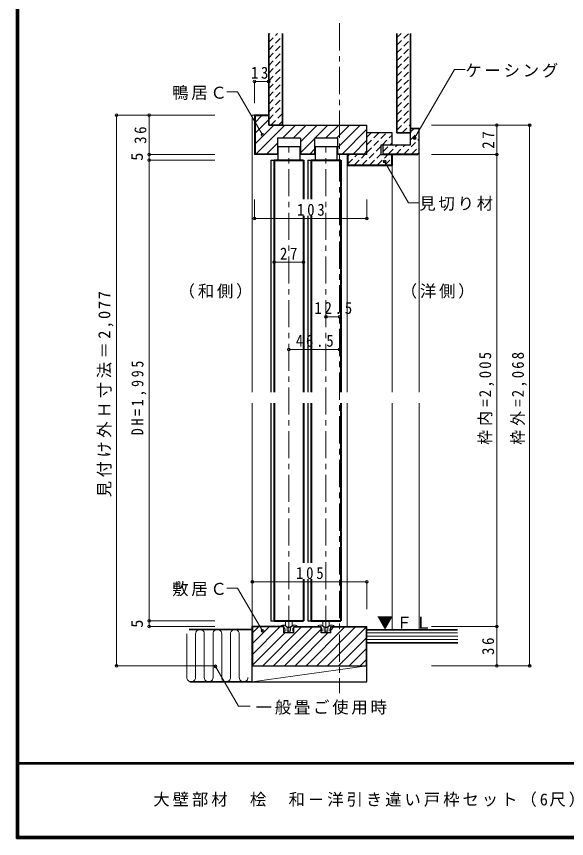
# Model space of a CAD drawing. Units: millimetres at full size, sheet at 1:5. Extents: x -981 to 969, y -733 to 681.
# Drawn here: x -981 to -477, y -716 to 37 of the extents above; entities that cross this region are included whole.
import ezdxf
from ezdxf.enums import TextEntityAlignment as Align

# ---------------------------------------------------------------- set-up
doc = ezdxf.new("R2010")
doc.units = ezdxf.units.MM
doc.header["$LTSCALE"] = 5
doc.header["$PDMODE"] = 32
doc.header["$PDSIZE"] = 2.5
doc.linetypes.add('CHAIN1', pattern=[8, 5, -1, 1, -1])
doc.linetypes.add('DASHED1', pattern=[1.8, 1.2, -0.6])
for name, color, linetype, lineweight in [('0-1_通り芯', 4, 'CHAIN1', 9), ('0-3_仕上げ', 7, 'Continuous', 18), ('0-4_枠', 3, 'Continuous', 25), ('0-5_ケーシング', 3, 'Continuous', 25), ('0-6_扉', 6, 'Continuous', 40), ('0-7_金物', 7, 'Continuous', 18), ('0-A_文字', 7, 'Continuous', 18), ('0-B_寸法', 7, 'Continuous', 9), ('0-C_ハッチ', 4, 'DASHED1', 9), ('F-0_補助線', 6, 'Continuous', 40), ('F-1_枠', 6, 'Continuous', 40)]:
    doc.layers.add(name, color=color, linetype=linetype, lineweight=lineweight)
doc.layers.add('F-A_文字', color=7, linetype='Continuous')
doc.styles.add('ＭＳ ゴシック', font='')
doc.styles.get('ＭＳ ゴシック').set_extended_font_data('MS Gothic')

msp = doc.modelspace()

# ---------------------------------------------------------------- linework, layer by layer
at = {"layer": '0-1_通り芯'}
for p, q in [((-685.226, 30.913), (-685.226, -582.844)), ((-731.727, -527.609), (-731.727, -81.845)), ((-697.727, -527.609), (-697.727, -81.845))]:
    msp.add_line(p, q, dxfattribs=at)
at = {"layer": '0-3_仕上げ', "color": 2, "lineweight": 35}
for p, q in [((-750.226, 21.631), (-750.226, -62.392)), ((-632.726, 21.631), (-632.726, -69.392)), ((-766.227, -524.389), (-823.037, -524.389)), ((-660.227, -524.609), (-577.321, -524.609)), ((-660.227, -536.609), (-576.8, -536.609)), ((-765.227, -572.389), (-822.493, -572.389))]:
    msp.add_line(p, q, dxfattribs=at)
at = {"layer": '0-3_仕上げ'}
for p, q in [((-797.762, -524.376), (-797.748, -524.376)), ((-825.238, -528.389), (-825.238, -568.389)), ((-817.238, -568.499), (-817.238, -528.389)), ((-809.238, -528.389), (-809.238, -568.389)), ((-801.238, -568.499), (-801.238, -528.389)), ((-793.238, -528.389), (-793.238, -568.389)), ((-785.238, -568.499), (-785.238, -528.389)), ((-777.238, -528.389), (-777.238, -568.389)), ((-577.19, -527.609), (-660.227, -527.609)), ((-577.06, -530.609), (-660.227, -530.609)), ((-576.93, -533.609), (-660.227, -533.609)), ((-765.227, -572.389), (-660.227, -557.609))]:
    msp.add_line(p, q, dxfattribs=at)
at = {"layer": '0-3_仕上げ', "color": 3, "lineweight": 25}
for p, q in [((-765.227, -572.389), (-765.227, -557.609)), ((-765.227, -557.609), (-660.227, -557.609)), ((-660.227, -572.389), (-660.227, -557.609)), ((-765.227, -572.389), (-660.227, -572.389))]:
    msp.add_line(p, q, dxfattribs=at)
at = {"layer": '0-3_仕上げ', "color": 2, "lineweight": 35}
for points in [[(-737.726, 21.631), (-737.726, -62.392), (-750.226, -62.392)], [(-620.226, 21.631), (-620.226, -69.392), (-632.726, -69.392)]]:
    msp.add_lwpolyline(points, dxfattribs=at)
at = {"layer": '0-3_仕上げ'}
for centre, start, end in [((-813.238, -528.365), 359.65318, 180.3468), ((-797.238, -528.365), 359.65318, 180.3468), ((-781.238, -528.365), 359.65318, 180.3468), ((-821.238, -568.445), 179.20062, 0.79936), ((-805.238, -568.445), 179.20062, 0.79936), ((-789.238, -568.445), 179.20062, 0.79936), ((-773.238, -568.445), 179.20062, 0.79936)]:
    msp.add_arc(centre, 4, start, end, dxfattribs=at)
at = {"layer": '0-4_枠', "color": 4, "lineweight": 9}
for p, q in [((-765.227, -53.392), (-765.227, -307.08)), ((-765.226, -53.392), (-763.226, -53.392)), ((-612.226, -307.08), (-612.226, -85.856)), ((-678.226, -307.08), (-678.226, -99.392)), ((-637.226, -307.08), (-637.226, -98.892)), ((-765.227, -317.08), (-765.227, -521.609)), ((-678.227, -317.08), (-678.227, -521.609)), ((-637.227, -317.08), (-637.227, -524.609)), ((-612.226, -317.08), (-612.226, -524.609))]:
    msp.add_line(p, q, dxfattribs=at)
at = {"layer": '0-4_枠'}
for p, q in [((-750.226, -53.392), (-763.226, -53.392)), ((-763.226, -53.392), (-763.226, -89.392)), ((-750.226, -53.892), (-762.726, -53.892)), ((-762.726, -53.892), (-762.726, -88.892)), ((-750.226, -53.392), (-750.226, -62.392)), ((-750.226, -62.392), (-660.226, -62.392)), ((-660.226, -89.392), (-660.226, -62.392)), ((-721.227, -74.392), (-721.227, -89.392)), ((-687.227, -74.392), (-687.227, -89.392)), ((-742.227, -89.392), (-763.226, -89.392)), ((-742.227, -88.892), (-762.726, -88.892)), ((-708.227, -88.892), (-721.227, -88.892)), ((-708.227, -89.392), (-721.227, -89.392)), ((-660.226, -88.892), (-687.227, -88.892)), ((-660.226, -89.392), (-687.227, -89.392)), ((-678.226, -89.392), (-678.226, -99.392)), ((-677.726, -89.392), (-677.726, -98.892)), ((-647.226, -89.392), (-637.226, -89.392)), ((-637.726, -89.392), (-637.726, -98.892)), ((-637.226, -89.392), (-637.226, -99.392)), ((-678.226, -99.392), (-637.226, -99.392)), ((-677.726, -98.892), (-637.726, -98.892)), ((-765.227, -557.609), (-765.227, -521.609)), ((-736.227, -521.609), (-765.227, -521.609)), ((-764.727, -557.609), (-764.727, -522.109)), ((-736.227, -522.109), (-764.727, -522.109)), ((-736.227, -527.609), (-736.227, -521.609)), ((-727.227, -527.609), (-727.227, -521.609)), ((-727.227, -521.609), (-702.227, -521.609)), ((-727.227, -522.109), (-702.227, -522.109)), ((-702.227, -527.609), (-702.227, -521.609)), ((-693.227, -527.609), (-693.227, -521.609)), ((-693.227, -521.609), (-660.227, -521.609)), ((-693.227, -522.109), (-660.727, -522.109)), ((-660.727, -557.609), (-660.727, -522.109)), ((-660.227, -557.609), (-660.227, -521.609)), ((-727.227, -527.609), (-736.227, -527.609)), ((-693.227, -527.609), (-702.227, -527.609)), ((-765.227, -557.609), (-660.227, -557.609))]:
    msp.add_line(p, q, dxfattribs=at)
for points in [[(-721.227, -74.392), (-742.227, -74.392), (-742.227, -89.392)], [(-687.227, -74.392), (-708.227, -74.392), (-708.227, -89.392)], [(-647.226, -89.392), (-647.226, -80.392), (-637.226, -80.392), (-637.226, -69.392), (-660.226, -69.392)]]:
    msp.add_lwpolyline(points, dxfattribs=at)
at = {"layer": '0-5_ケーシング'}
for p, q in [((-620.226, -80.492), (-620.226, -65.292)), ((-620.226, -65.292), (-612.226, -65.292)), ((-612.726, -65.792), (-620.226, -65.792)), ((-612.726, -65.792), (-612.726, -87.671)), ((-612.226, -87.878), (-612.226, -65.292)), ((-645.226, -88.792), (-613.848, -88.792)), ((-645.226, -89.292), (-613.641, -89.292)), ((-613.848, -88.792), (-612.726, -87.671)), ((-612.226, -87.878), (-613.641, -89.292))]:
    msp.add_line(p, q, dxfattribs=at)
msp.add_lwpolyline([(-645.226, -89.292), (-645.226, -80.492), (-620.226, -80.492)], dxfattribs=at)
at = {"layer": '0-6_扉', "color": 3, "lineweight": 25}
for p, q in [((-741.727, -81.845), (-721.727, -81.845)), ((-741.727, -81.845), (-741.727, -94.392)), ((-721.727, -81.845), (-721.727, -94.392)), ((-707.727, -81.845), (-687.727, -81.845)), ((-707.727, -81.845), (-707.727, -94.392)), ((-687.727, -81.845), (-687.727, -94.392)), ((-748.227, -94.392), (-745.227, -94.392)), ((-748.227, -94.392), (-748.227, -307.08)), ((-714.227, -94.392), (-711.227, -94.392)), ((-714.227, -94.392), (-714.227, -130.322)), ((-714.227, -145.55), (-714.227, -307.08)), ((-748.227, -317.08), (-748.227, -516.609)), ((-714.227, -317.08), (-714.227, -463.509)), ((-714.227, -478.364), (-714.227, -516.609)), ((-748.227, -516.609), (-745.227, -516.609)), ((-714.227, -516.609), (-711.227, -516.609))]:
    msp.add_line(p, q, dxfattribs=at)
at = {"layer": '0-6_扉'}
for p, q in [((-745.227, -94.392), (-718.227, -94.392)), ((-745.227, -94.392), (-745.227, -307.08)), ((-718.227, -94.392), (-718.227, -130.322)), ((-711.227, -94.392), (-684.227, -94.392)), ((-711.227, -94.392), (-711.227, -130.322)), ((-684.227, -94.392), (-684.227, -307.08)), ((-718.227, -145.55), (-718.227, -307.08)), ((-711.227, -145.55), (-711.227, -307.08)), ((-745.227, -317.08), (-745.227, -516.609)), ((-718.227, -317.08), (-718.227, -463.509)), ((-711.227, -317.08), (-711.227, -463.509)), ((-684.227, -317.08), (-684.227, -516.609)), ((-718.227, -478.364), (-718.227, -516.609)), ((-711.227, -478.364), (-711.227, -516.609)), ((-745.227, -516.609), (-718.227, -516.609)), ((-711.227, -516.609), (-684.227, -516.609))]:
    msp.add_line(p, q, dxfattribs=at)
at = {"layer": '0-7_金物'}
for p, q in [((-734.727, -516.609), (-734.727, -521.077)), ((-728.727, -516.609), (-728.727, -521.077)), ((-700.727, -516.609), (-700.727, -521.077)), ((-694.727, -516.609), (-694.727, -521.077)), ((-739.027, -521.609), (-736.227, -521.609)), ((-737.685, -520.609), (-735.684, -520.609)), ((-736.227, -522.609), (-736.227, -521.609)), ((-735.527, -527.609), (-736.012, -526.383)), ((-735.227, -526.109), (-735.827, -526.109)), ((-734.064, -522.021), (-735.33, -520.756)), ((-735.227, -526.109), (-735.227, -524.845)), ((-734.727, -521.077), (-731.726, -522.809)), ((-733.852, -522.109), (-733.527, -522.109)), ((-733.327, -525.809), (-733.327, -522.309)), ((-732.027, -526.109), (-733.027, -526.109)), ((-731.727, -526.409), (-732.027, -526.109)), ((-728.727, -521.077), (-731.726, -522.809)), ((-730.127, -525.809), (-730.127, -522.309)), ((-729.601, -522.109), (-729.927, -522.109)), ((-729.389, -522.021), (-728.123, -520.756)), ((-728.227, -526.109), (-728.227, -524.845)), ((-728.227, -526.109), (-727.627, -526.109)), ((-727.927, -527.609), (-727.441, -526.383)), ((-725.768, -520.609), (-727.769, -520.609)), ((-727.227, -522.609), (-727.227, -521.609)), ((-724.427, -521.609), (-727.227, -521.609)), ((-705.027, -521.609), (-702.227, -521.609)), ((-703.685, -520.609), (-701.684, -520.609)), ((-702.227, -522.609), (-702.227, -521.609)), ((-701.527, -527.609), (-702.012, -526.383)), ((-701.227, -526.109), (-701.827, -526.109)), ((-700.064, -522.021), (-701.33, -520.756)), ((-701.227, -526.109), (-701.227, -524.845)), ((-700.727, -521.077), (-697.726, -522.809)), ((-699.852, -522.109), (-699.527, -522.109)), ((-699.327, -525.809), (-699.327, -522.309)), ((-698.027, -526.109), (-699.027, -526.109)), ((-697.727, -526.409), (-698.027, -526.109)), ((-694.727, -521.077), (-697.726, -522.809)), ((-696.127, -525.809), (-696.127, -522.309)), ((-695.601, -522.109), (-695.927, -522.109)), ((-695.389, -522.021), (-694.123, -520.756)), ((-694.227, -526.109), (-694.227, -524.845)), ((-694.227, -526.109), (-693.627, -526.109)), ((-693.927, -527.609), (-693.441, -526.383)), ((-691.768, -520.609), (-693.769, -520.609)), ((-693.227, -522.609), (-693.227, -521.609)), ((-690.427, -521.609), (-693.227, -521.609)), ((-734.427, -527.609), (-735.527, -527.609)), ((-734.427, -527.609), (-734.227, -527.409)), ((-734.227, -527.409), (-734.027, -527.609)), ((-734.027, -527.609), (-729.427, -527.609)), ((-729.227, -527.409), (-729.427, -527.609)), ((-729.027, -527.609), (-729.227, -527.409)), ((-729.027, -527.609), (-727.927, -527.609)), ((-700.427, -527.609), (-701.527, -527.609)), ((-700.427, -527.609), (-700.227, -527.409)), ((-700.227, -527.409), (-700.027, -527.609)), ((-700.027, -527.609), (-695.427, -527.609)), ((-695.227, -527.409), (-695.427, -527.609)), ((-695.027, -527.609), (-695.227, -527.409)), ((-695.027, -527.609), (-693.927, -527.609))]:
    msp.add_line(p, q, dxfattribs=at)
for points in [[(-730.427, -526.109), (-731.427, -526.109), (-731.727, -526.409)], [(-696.427, -526.109), (-697.427, -526.109), (-697.727, -526.409)]]:
    msp.add_lwpolyline(points, dxfattribs=at)
for centre, radius, start, end in [((-739.027, -521.409), 0.2, 138.18969, 270), ((-737.685, -522.609), 2, 90, 138.18969), ((-738.226, -524.845), 3, 0, 48.19), ((-735.827, -526.309), 0.2, 90, 201.616), ((-735.684, -521.109), 0.5, 45, 90), ((-733.852, -521.809), 0.3, 225, 270), ((-733.527, -522.309), 0.2, 360, 90), ((-733.027, -525.809), 0.3, 180, 270), ((-730.427, -525.809), 0.3, 270, 360), ((-729.927, -522.309), 0.2, 90, 180), ((-729.601, -521.809), 0.3, 270, 315), ((-725.227, -524.845), 3, 131.81, 180), ((-727.769, -521.109), 0.5, 90, 135), ((-727.627, -526.309), 0.2, 338.384, 90), ((-725.768, -522.609), 2, 41.81031, 90), ((-724.427, -521.409), 0.2, 270, 41.81031), ((-705.027, -521.409), 0.2, 138.18969, 270), ((-703.685, -522.609), 2, 90, 138.18969), ((-704.226, -524.845), 3, 0, 48.19), ((-701.827, -526.309), 0.2, 90, 201.616), ((-701.684, -521.109), 0.5, 45, 90), ((-699.852, -521.809), 0.3, 225, 270), ((-699.527, -522.309), 0.2, 360, 90), ((-699.027, -525.809), 0.3, 180, 270), ((-696.427, -525.809), 0.3, 270, 360), ((-695.927, -522.309), 0.2, 90, 180), ((-695.601, -521.809), 0.3, 270, 315), ((-691.227, -524.845), 3, 131.81, 180), ((-693.769, -521.109), 0.5, 90, 135), ((-693.627, -526.309), 0.2, 338.384, 90), ((-691.768, -522.609), 2, 41.81031, 90), ((-690.427, -521.409), 0.2, 270, 41.81031)]:
    msp.add_arc(centre, radius, start, end, dxfattribs=at)
at = {"layer": '0-A_文字'}
for p, q in [((-643.986, -95.798), (-622.226, -133.486)), ((-622.226, -133.486), (-612.226, -133.486)), ((-778.701, -486.452), (-788.701, -486.452)), ((-756.007, -525.76), (-778.701, -486.452)), ((-799.04, -558.182), (-777.987, -594.647)), ((-777.987, -594.647), (-767.327, -594.647))]:
    msp.add_line(p, q, dxfattribs=at)
for points in [[(-616.485, -74.406), (-580.1, -11.385), (-570.1, -11.385)], [(-756.007, -71.218), (-778.701, -31.91), (-788.701, -31.91)]]:
    msp.add_lwpolyline(points, dxfattribs=at)
for p in [(-756.007, -71.218), (-616.485, -74.406), (-643.986, -95.798), (-756.007, -525.76), (-799.04, -558.182)]:
    msp.add_point(p, dxfattribs=at)
at = {"layer": '0-B_寸法', "color": 4}
for p, q in [((-763.226, -22.557), (-750.226, -22.557)), ((-763.226, -22.557), (-763.226, -42.428)), ((-750.226, -22.557), (-750.226, -42.428)), ((-799.697, -53.392), (-889.697, -53.392)), ((-889.697, -53.392), (-889.697, -557.609)), ((-859.697, -53.392), (-859.697, -521.609)), ((-601.113, -62.392), (-511.113, -62.392)), ((-541.113, -62.392), (-541.113, -557.609)), ((-511.113, -62.392), (-511.113, -557.609)), ((-799.697, -89.392), (-859.697, -89.392)), ((-601.113, -89.392), (-541.113, -89.392)), ((-799.697, -94.392), (-859.697, -94.392)), ((-763.226, -148.05), (-763.226, -130.607)), ((-745.227, -188.05), (-718.227, -188.05)), ((-745.227, -188.05), (-745.227, -188.254)), ((-718.227, -188.05), (-718.227, -188.254)), ((-697.727, -238.05), (-685.226, -238.05)), ((-731.727, -268.05), (-685.226, -268.05)), ((-765.227, -480.864), (-765.227, -505.915)), ((-765.227, -480.864), (-660.227, -480.864)), ((-660.227, -480.864), (-660.227, -505.915)), ((-799.697, -516.609), (-859.697, -516.609)), ((-799.697, -521.609), (-859.697, -521.609)), ((-601.113, -521.609), (-541.113, -521.609)), ((-799.697, -557.609), (-889.697, -557.609)), ((-601.113, -557.609), (-541.113, -557.609)), ((-575.731, -557.609), (-511.113, -557.609))]:
    msp.add_line(p, q, dxfattribs=at)
msp.add_lwpolyline([(-763.226, -148.05), (-660.226, -148.05), (-660.226, -130.607)], dxfattribs=at)
at = {"layer": '0-B_寸法'}
for p in [(-763.226, -22.557), (-750.226, -22.557), (-889.697, -53.392), (-859.697, -53.392), (-541.113, -62.392), (-511.113, -62.392), (-859.697, -89.392), (-541.113, -89.392), (-859.697, -94.392), (-763.226, -148.05), (-660.226, -148.05), (-745.227, -188.05), (-718.227, -188.05), (-697.727, -238.05), (-685.226, -238.05), (-731.727, -268.05), (-685.226, -268.05), (-765.227, -480.864), (-660.227, -480.864), (-859.697, -516.609), (-859.697, -521.609), (-541.113, -521.609), (-889.697, -557.609), (-541.113, -557.609), (-511.113, -557.609)]:
    msp.add_point(p, dxfattribs=at)
at = {"layer": '0-C_ハッチ'}
for p, q in [((-750.226, 13.449), (-742.045, 21.631)), ((-750.226, 20.52), (-749.116, 21.631)), ((-750.226, 6.378), (-737.726, 18.878)), ((-632.726, 10.741), (-621.837, 21.631)), ((-632.726, 17.812), (-628.908, 21.631)), ((-632.726, 3.67), (-620.226, 16.17)), ((-750.226, -0.693), (-737.726, 11.807)), ((-632.726, -3.401), (-620.226, 9.099)), ((-750.226, -7.764), (-737.726, 4.736)), ((-632.726, -10.472), (-620.226, 2.027)), ((-750.226, -14.835), (-737.726, -2.335)), ((-632.726, -17.544), (-620.226, -5.044)), ((-750.226, -21.906), (-737.726, -9.406)), ((-632.726, -24.615), (-620.226, -12.115)), ((-750.226, -28.977), (-737.726, -16.478)), ((-632.726, -31.686), (-620.226, -19.186)), ((-750.226, -36.049), (-737.726, -23.549)), ((-632.726, -38.757), (-620.226, -26.257)), ((-750.226, -43.12), (-737.726, -30.62)), ((-632.726, -45.828), (-620.226, -33.328)), ((-750.226, -50.191), (-737.726, -37.691)), ((-750.226, -57.262), (-737.726, -44.762)), ((-632.726, -52.899), (-620.226, -40.399)), ((-748.285, -62.392), (-737.726, -51.833)), ((-632.726, -59.97), (-620.226, -47.47)), ((-741.214, -62.392), (-737.726, -58.904)), ((-632.726, -67.041), (-620.226, -54.541)), ((-628.006, -69.392), (-620.226, -61.612)), ((-620.226, -68.683), (-617.335, -65.792)), ((-660.226, -87.47), (-642.148, -69.392)), ((-660.226, -80.399), (-649.219, -69.392)), ((-660.226, -73.328), (-656.29, -69.392)), ((-646.077, -80.392), (-637.226, -71.541)), ((-620.226, -75.754), (-612.726, -68.254)), ((-664.577, -98.892), (-647.226, -81.541)), ((-645.226, -86.612), (-639.106, -80.492)), ((-640.335, -88.792), (-632.035, -80.492)), ((-639.006, -80.392), (-637.226, -78.612)), ((-633.264, -88.792), (-624.964, -80.492)), ((-626.193, -88.792), (-612.726, -75.325)), ((-619.122, -88.792), (-612.726, -82.396)), ((-677.726, -97.899), (-669.219, -89.392)), ((-677.726, -90.828), (-676.29, -89.392)), ((-671.648, -98.892), (-662.148, -89.392)), ((-657.506, -98.892), (-647.226, -88.612)), ((-650.435, -98.892), (-640.935, -89.392)), ((-643.364, -98.892), (-637.726, -93.254))]:
    msp.add_line(p, q, dxfattribs=at)
at = {"layer": '0-C_ハッチ', "linetype": 'Continuous'}
for p, q in [((-762.726, -59.862), (-756.756, -53.892)), ((-762.726, -69.762), (-750.226, -57.262)), ((-762.726, -79.661), (-745.457, -62.392)), ((-762.058, -88.892), (-735.557, -62.392)), ((-737.658, -74.392), (-725.658, -62.392)), ((-727.759, -74.392), (-715.758, -62.392)), ((-721.227, -87.659), (-695.959, -62.392)), ((-721.227, -77.759), (-705.859, -62.392)), ((-698.06, -74.392), (-686.06, -62.392)), ((-688.161, -74.392), (-676.16, -62.392)), ((-687.227, -83.357), (-666.261, -62.392)), ((-682.862, -88.892), (-660.226, -66.257)), ((-752.158, -88.892), (-742.227, -78.96)), ((-672.962, -88.892), (-660.226, -76.156)), ((-742.259, -88.892), (-742.227, -88.86)), ((-712.56, -88.892), (-708.227, -84.558)), ((-663.063, -88.892), (-660.226, -86.056)), ((-764.727, -546.938), (-739.898, -522.109)), ((-764.727, -537.038), (-749.798, -522.109)), ((-764.727, -527.139), (-759.697, -522.109)), ((-755.599, -557.609), (-720.099, -522.109)), ((-745.7, -557.609), (-710.2, -522.109)), ((-735.8, -557.609), (-702.227, -524.036)), ((-716.001, -557.609), (-680.501, -522.109)), ((-706.102, -557.609), (-670.602, -522.109)), ((-696.202, -557.609), (-660.727, -522.134)), ((-693.227, -524.935), (-690.401, -522.109)), ((-764.727, -556.837), (-735.499, -527.609)), ((-725.901, -557.609), (-695.901, -527.609)), ((-686.303, -557.609), (-660.727, -532.033)), ((-676.403, -557.609), (-660.727, -541.933)), ((-666.504, -557.609), (-660.727, -551.832))]:
    msp.add_line(p, q, dxfattribs=at)
at = {"layer": 'F-0_補助線'}
for p, q in [((-981.364, 680.724), (-981.364, -715.943)), ((-980.53, 680.724), (-980.53, -715.943)), ((-979.697, 680.724), (-979.697, -715.943))]:
    msp.add_line(p, q, dxfattribs=at)
at = {"layer": 'F-1_枠'}
for p, q in [((968.636, -646.776), (-981.363, -646.776)), ((968.636, -647.609), (-981.363, -647.609)), ((968.636, -714.276), (-981.363, -714.276)), ((968.636, -715.109), (-981.363, -715.109)), ((968.636, -715.943), (-981.363, -715.943))]:
    msp.add_line(p, q, dxfattribs=at)

# ---------------------------------------------------------------- texts
at = {"layer": '0-A_文字', "char_height": 11, "attachment_point": 7, "style": 'ＭＳ ゴシック'}
for s, insert in [('\\T1.17;ケーシング', (-570.1, -18.885)), ('\\T1.17;鴨居Ｃ', (-838.701, -39.41)), ('\\T1.17;見切り材', (-612.226, -140.986)), ('\\T1.17;（和側）', (-832.726, -221.368)), ('\\T1.17;（洋側）', (-629.226, -221.368)), ('\\T1.17;敷居Ｃ', (-838.701, -493.952)), ('\\T1.17;▼ＦＬ', (-651.113, -524.609)), ('\\T1.17;一般畳ご使用時', (-762.206, -602.435))]:
    msp.add_mtext(s, dxfattribs=dict(at, insert=insert))
at = {"layer": '0-B_寸法', "style": 'ＭＳ ゴシック'}
for p in [(-862.197, -95.068), (-862.197, -522.859)]:
    msp.add_text('5', height=11, rotation=90, dxfattribs=at).set_placement(p, align=Align.BOTTOM_LEFT)
at = {"layer": '0-B_寸法', "char_height": 11, "attachment_point": 7, "style": 'ＭＳ ゴシック'}
for s, insert in [('\\T1.36;\\W0.9;13', (-766.476, -20.057)), ('\\T1.38;\\W0.9;103', (-724.226, -145.55)), ('\\T1.36;\\W0.9;27', (-739.852, -185.55)), ('\\T1.38;\\W0.9;12.5', (-708.351, -235.55)), ('\\T1.38;\\W0.9;46.5', (-725.351, -265.55)), ('\\T1.38;\\W0.9;105', (-725.227, -478.364))]:
    msp.add_mtext(s, dxfattribs=dict(at, insert=insert))
at = {"layer": '0-B_寸法', "char_height": 11, "attachment_point": 7, "rotation": 90, "style": 'ＭＳ ゴシック'}
for s, insert in [('\\T1.36;\\W0.9;36', (-862.197, -79.517)), ('\\T1.36;\\W0.9;27', (-543.613, -84.017)), ('\\T1.21;見付け外Ｈ寸法＝2,077', (-892.535, -403.33)), ('\\T1.29;\\W0.9;枠内=2,005', (-543.613, -355.205)), ('\\T1.29;\\W0.9;枠外=2,068', (-513.613, -355.205)), ('\\T1.39;\\W0.85;DH=1,995', (-862.197, -346.455)), ('\\T1.36;\\W0.9;36', (-543.613, -547.734))]:
    msp.add_mtext(s, dxfattribs=dict(at, insert=insert))
at = {"layer": 'F-A_文字', "insert": (-855.955, -688.443), "char_height": 11, "attachment_point": 7, "style": 'ＭＳ ゴシック'}
msp.add_mtext('\\T1.18;大壁部材\u3000桧\u3000和－洋引き違い戸枠セット（6尺）ウッドワン専用建具用\u3000枠外Ｗ1,644', dxfattribs=at)

doc.saveas('drawing.dxf')
